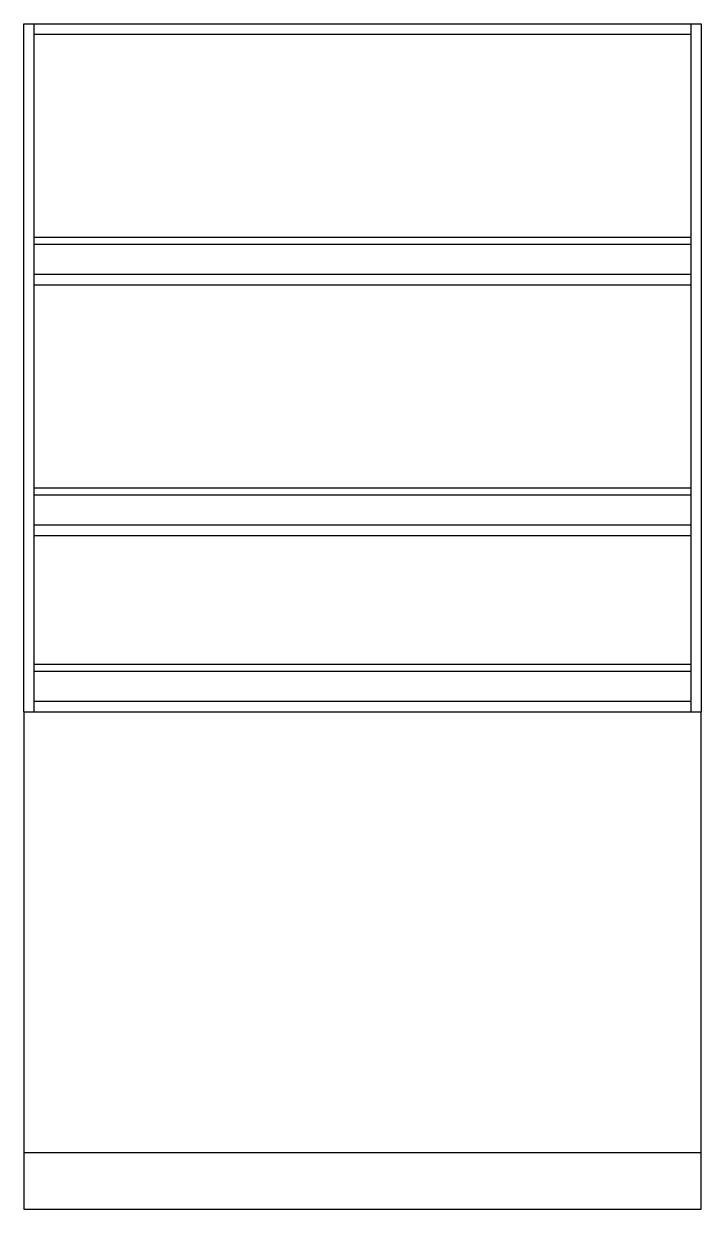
# Model space of a CAD drawing. Extents: x 0 to 48, y 0 to 84.
import ezdxf

# ---------------------------------------------------------------- set-up
doc = ezdxf.new("R2010")
doc.units = 0
doc.header["$LTSCALE"] = 3
doc.linetypes.add('HIDDEN', pattern=[0])
doc.layers.get('0').update_dxf_attribs({"linetype": 'CONTINUOUS'})
doc.layers.add('HID', color=7, linetype='HIDDEN')

msp = doc.modelspace()

# ---------------------------------------------------------------- linework, layer by layer
at = {"color": 0}
for p, q in [((0, 84), (48, 84)), ((0, 35.25), (0, 84)), ((0.75, 35.25), (0.75, 84)), ((47.25, 84), (47.25, 35.25)), ((48, 84), (48, 35.25)), ((0.75, 83.25), (47.25, 83.25)), ((0.75, 68.875), (47.25, 68.875)), ((0.75, 68.375), (47.25, 68.375)), ((0.75, 66.25), (47.25, 66.25)), ((0.75, 65.5), (47.25, 65.5)), ((0.75, 51.125), (47.25, 51.125)), ((0.75, 50.625), (47.25, 50.625)), ((0.75, 48.5), (47.25, 48.5)), ((0.75, 47.75), (47.25, 47.75)), ((0.75, 38.625), (47.25, 38.625)), ((0.75, 38.125), (47.25, 38.125)), ((0.75, 36), (47.25, 36)), ((0, 35.25), (48, 35.25))]:
    msp.add_line(p, q, dxfattribs=at)
at = {"layer": 'HID', "color": 0}
for p, q in [((0, 35.25), (0, 4)), ((48, 4), (48, 35.25)), ((48, 4), (0, 4)), ((0, 4), (0, 0)), ((48, 0), (48, 4)), ((0, 0), (48, 0))]:
    msp.add_line(p, q, dxfattribs=at)

doc.saveas('drawing.dxf')
